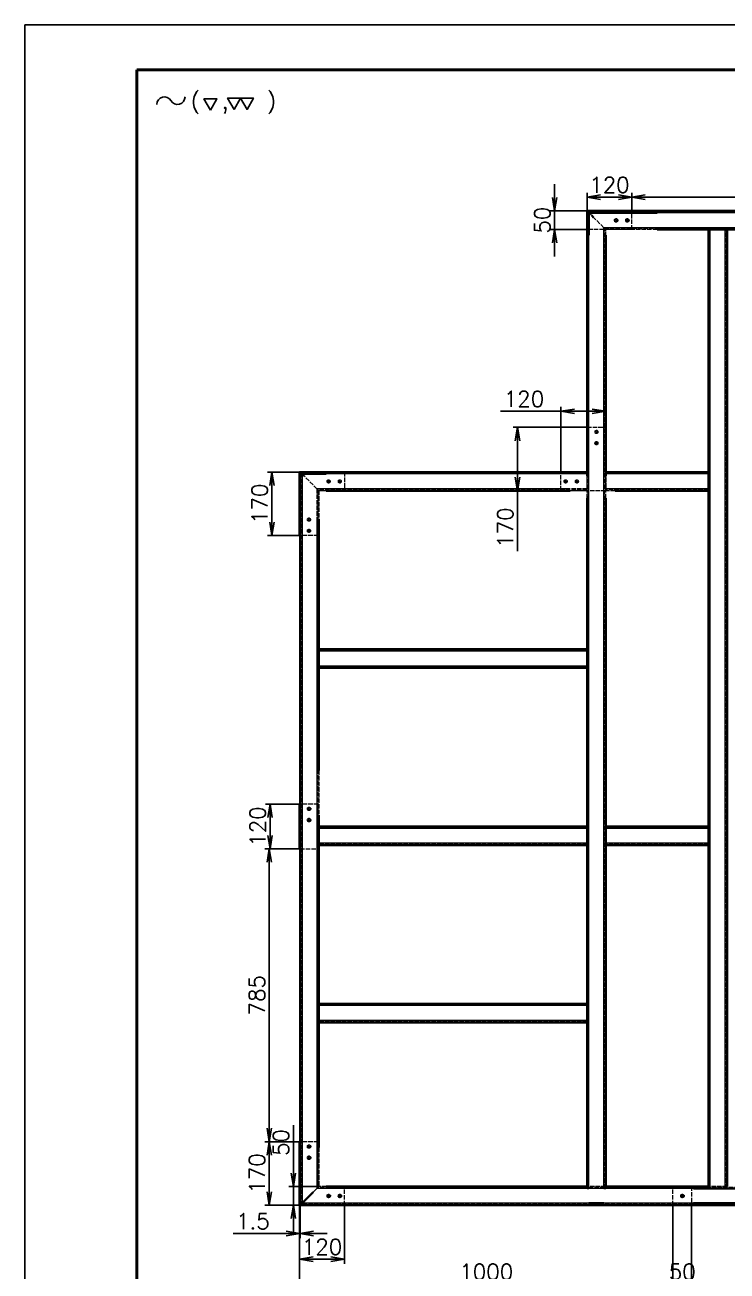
# Model space of a CAD drawing. Header units: millimetres. Extents: x -73083 to 81340, y -6859 to 6812.
# Drawn here: x -31801 to -29920, y -5150 to -1810 of the extents above; entities that cross this region are included whole.
import ezdxf

# ---------------------------------------------------------------- set-up
doc = ezdxf.new("R2010")
doc.units = ezdxf.units.MM
for name, pattern in [('AM_ISO02W050', [7.5, 6, -1.5]), ('AM_ISO08W050', [18, 12, -1.5, 3, -1.5]), ('DASHDOT', [18.5, 12, -3, 0.5, -3]), ('DASHED', [15, 12, -3]), ('DASHSPACE', [30, 12, -18])]:
    doc.linetypes.add(name, pattern=pattern)
doc.layers.add('A3', color=7, linetype='Continuous', plot=False)
for name, color, linetype, lineweight in [('AM_7', 2, 'AM_ISO08W050', 25), ('AM_HID', 1, 'AM_ISO02W050', 25), ('AM_VIS', 7, 'Continuous', 50)]:
    doc.layers.add(name, color=color, linetype=linetype, lineweight=lineweight)
doc.layers.add('title_frame', color=7, linetype='Continuous')
doc.layers.add('word_dim', color=253, linetype='Continuous')
doc.styles.get("Standard").update_dxf_attribs({"font": 'romans.shx', "bigfont": 'bigfont.shx'})
doc.dimstyles.new('STANDARD1-12', dxfattribs={"dimscale": 12, "dimtxt": 3.5, "dimasz": 3, "dimexe": 1, "dimexo": 0, "dimgap": 1, "dimtad": 3, "dimdec": 1, "dimdsep": 46, "dimtxsty": 'Standard', "dimblk1": 'OPEN', "dimblk2": 'OPEN', "dimsah": 1, "dimcen": 0, "dimclrd": 256, "dimclre": 256, "dimclrt": 3, "dimadec": 0, "dimazin": 0, "dimtfac": 1, "dimtdec": 1, "dimtmove": 0, "dimatfit": 3, "dimldrblk": 'OPEN', "dimfxl": 0, "dimtolj": 1, "dimtzin": 0, "dimarcsym": 0})

# ---------------------------------------------------------------- blocks, each defined once
blk = doc.blocks.new('shiage0')
at = {"layer": 'word_dim', "color": 3, "linetype": 'Continuous'}
for centre, start, end in [((1.69, 0), 30, 180), ((4.61, 1.69), 210, 0)]:
    blk.add_arc(centre, 1.69, start, end, dxfattribs=at)
blk = doc.blocks.new('11')
at = {"layer": 'title_frame', "color": 3, "linetype": 'Continuous'}
for points in [[(15.1, 3.38), (13.66, 5.88), (16.55, 5.88)], [(20.38, 3.57), (18.93, 6.07), (24.71, 6.07), (23.27, 3.57), (21.82, 6.07)]]:
    blk.add_lwpolyline(points, close=True, dxfattribs=at)
blk.add_blockref('shiage0', (3.13, 4.67), dxfattribs=at)
blk.add_text('(  ,   )', height=3.5, dxfattribs=at).set_placement((10.71, 3.7))
blk = doc.blocks.new('_Open')
at = {"color": 0, "lineweight": -2}
for p, q in [((-1, 0.167), (0, 0)), ((-1, -0.167), (0, 0)), ((0, 0), (-1, 0))]:
    blk.add_line(p, q, dxfattribs=at)
blk = doc.blocks.new('*D944')
at = {"layer": 'DEFPOINTS', "color": 0, "ltscale": 2}
for p in [(-31065.4, -4973.7), (-30945.4, -4973.7), (-30945.4, -5118.6)]:
    blk.add_point(p, dxfattribs=at)
at = {"layer": 'word_dim', "lineweight": -2, "ltscale": 2}
for p, q in [((-31065.4, -4973.7), (-31065.4, -5130.6)), ((-30945.4, -4973.7), (-30945.4, -5130.6)), ((-31029.4, -5118.6), (-30981.4, -5118.6))]:
    blk.add_line(p, q, dxfattribs=at)
at = {"layer": 'word_dim', "lineweight": -2, "ltscale": 2, "xscale": 36, "yscale": 36, "zscale": 36, "rotation": 180}
blk.add_blockref('_Open', (-31065.4, -5118.6), dxfattribs=at)
at = {"layer": 'word_dim', "lineweight": -2, "ltscale": 2, "xscale": 36, "yscale": 36, "zscale": 36}
blk.add_blockref('_Open', (-30945.4, -5118.6), dxfattribs=at)
at = {"layer": 'word_dim', "color": 3, "ltscale": 2, "insert": (-31005.4, -5085.6), "char_height": 42, "attachment_point": 5}
blk.add_mtext('\\A1;120', dxfattribs=at)
blk = doc.blocks.new('*D945')
at = {"layer": 'DEFPOINTS', "color": 0, "ltscale": 2}
for p in [(-31065.4, -4973.7), (-30065.3, -4973.8), (-30065.3, -5185.4)]:
    blk.add_point(p, dxfattribs=at)
at = {"layer": 'word_dim', "lineweight": -2, "ltscale": 2}
for p, q in [((-31065.4, -4973.7), (-31065.4, -5197.4)), ((-30065.3, -4973.8), (-30065.3, -5197.4)), ((-31029.4, -5185.4), (-30101.3, -5185.4))]:
    blk.add_line(p, q, dxfattribs=at)
at = {"layer": 'word_dim', "lineweight": -2, "ltscale": 2, "xscale": 36, "yscale": 36, "zscale": 36, "rotation": 180}
blk.add_blockref('_Open', (-31065.4, -5185.4), dxfattribs=at)
at = {"layer": 'word_dim', "lineweight": -2, "ltscale": 2, "xscale": 36, "yscale": 36, "zscale": 36}
blk.add_blockref('_Open', (-30065.3, -5185.4), dxfattribs=at)
at = {"layer": 'word_dim', "color": 3, "ltscale": 2, "insert": (-30565.4, -5152.4), "char_height": 42, "attachment_point": 5}
blk.add_mtext('\\A1;1000', dxfattribs=at)
blk = doc.blocks.new('*D946')
at = {"layer": 'DEFPOINTS', "color": 0, "ltscale": 2}
for p in [(-30065.3, -4973.7), (-30015.3, -4973.7), (-30015.3, -5185.4)]:
    blk.add_point(p, dxfattribs=at)
at = {"layer": 'word_dim', "lineweight": -2, "ltscale": 2}
for p, q in [((-30065.3, -4973.7), (-30065.3, -5197.4)), ((-30015.3, -4973.7), (-30015.3, -5197.4)), ((-30101.3, -5185.4), (-30137.3, -5185.4)), ((-30065.3, -5185.4), (-30015.3, -5185.4)), ((-29979.3, -5185.4), (-29943.3, -5185.4))]:
    blk.add_line(p, q, dxfattribs=at)
at = {"layer": 'word_dim', "lineweight": -2, "ltscale": 2, "xscale": 36, "yscale": 36, "zscale": 36}
blk.add_blockref('_Open', (-30065.3, -5185.4), dxfattribs=at)
at = {"layer": 'word_dim', "lineweight": -2, "ltscale": 2, "xscale": 36, "yscale": 36, "zscale": 36, "rotation": 180}
blk.add_blockref('_Open', (-30015.3, -5185.4), dxfattribs=at)
at = {"layer": 'word_dim', "color": 3, "ltscale": 2, "insert": (-30040.3, -5152.4), "char_height": 42, "attachment_point": 5}
blk.add_mtext('\\A1;50', dxfattribs=at)
blk = doc.blocks.new('*D947')
at = {"layer": 'DEFPOINTS', "color": 0, "ltscale": 2}
for p in [(-30015.3, -4973.7), (-28115.4, -4973.7), (-28115.4, -5185.4)]:
    blk.add_point(p, dxfattribs=at)
at = {"layer": 'word_dim', "lineweight": -2, "ltscale": 2}
for p, q in [((-30015.3, -4973.7), (-30015.3, -5197.4)), ((-28115.4, -4973.7), (-28115.4, -5197.4)), ((-29979.3, -5185.4), (-28151.4, -5185.4))]:
    blk.add_line(p, q, dxfattribs=at)
at = {"layer": 'word_dim', "lineweight": -2, "ltscale": 2, "xscale": 36, "yscale": 36, "zscale": 36, "rotation": 180}
blk.add_blockref('_Open', (-30015.3, -5185.4), dxfattribs=at)
at = {"layer": 'word_dim', "lineweight": -2, "ltscale": 2, "xscale": 36, "yscale": 36, "zscale": 36}
blk.add_blockref('_Open', (-28115.4, -5185.4), dxfattribs=at)
at = {"layer": 'word_dim', "color": 3, "ltscale": 2, "insert": (-29065.3, -5152.4), "char_height": 42, "attachment_point": 5}
blk.add_mtext('\\A1;1900', dxfattribs=at)
blk = doc.blocks.new('*D952')
at = {"layer": 'DEFPOINTS', "color": 0, "ltscale": 2}
for p in [(-31146.5, -4018.7), (-31065.4, -4018.7), (-31065.4, -4803.7)]:
    blk.add_point(p, dxfattribs=at)
at = {"layer": 'word_dim', "lineweight": -2, "ltscale": 2}
for p, q in [((-31065.4, -4018.7), (-31158.5, -4018.7)), ((-31146.5, -4767.7), (-31146.5, -4054.7)), ((-31065.4, -4803.7), (-31158.5, -4803.7))]:
    blk.add_line(p, q, dxfattribs=at)
at = {"layer": 'word_dim', "lineweight": -2, "ltscale": 2, "xscale": 36, "yscale": 36, "zscale": 36}
for p, rotation in [((-31146.5, -4018.7), 90), ((-31146.5, -4803.7), 270)]:
    blk.add_blockref('_Open', p, dxfattribs=dict(at, rotation=rotation))
at = {"layer": 'word_dim', "color": 3, "ltscale": 2, "insert": (-31179.5, -4411.2), "char_height": 42, "attachment_point": 5, "rotation": 90}
blk.add_mtext('\\A1;785', dxfattribs=at)
blk = doc.blocks.new('*D953')
at = {"layer": 'DEFPOINTS', "color": 0, "ltscale": 2}
for p in [(-31144.5, -3898.7), (-31065.4, -3898.7), (-31065.4, -4018.7)]:
    blk.add_point(p, dxfattribs=at)
at = {"layer": 'word_dim', "lineweight": -2, "ltscale": 2}
for p, q in [((-31065.4, -3898.7), (-31156.5, -3898.7)), ((-31144.5, -3982.7), (-31144.5, -3934.7)), ((-31065.4, -4018.7), (-31156.5, -4018.7))]:
    blk.add_line(p, q, dxfattribs=at)
at = {"layer": 'word_dim', "lineweight": -2, "ltscale": 2, "xscale": 36, "yscale": 36, "zscale": 36}
for p, rotation in [((-31144.5, -3898.7), 90), ((-31144.5, -4018.7), 270)]:
    blk.add_blockref('_Open', p, dxfattribs=dict(at, rotation=rotation))
at = {"layer": 'word_dim', "color": 3, "ltscale": 2, "insert": (-31177.5, -3958.7), "char_height": 42, "attachment_point": 5, "rotation": 90}
blk.add_mtext('\\A1;120', dxfattribs=at)
blk = doc.blocks.new('*D954')
at = {"layer": 'DEFPOINTS', "color": 0, "ltscale": 2}
for p in [(-30245.4, -2845.9), (-30245.4, -2888.7), (-30365.4, -3008.7)]:
    blk.add_point(p, dxfattribs=at)
at = {"layer": 'word_dim', "lineweight": -2, "ltscale": 2}
for p, q in [((-30365.4, -3008.7), (-30365.4, -2833.9)), ((-30245.4, -2888.7), (-30245.4, -2833.9)), ((-30365.4, -2845.9), (-30527.4, -2845.9)), ((-30281.4, -2845.9), (-30329.4, -2845.9))]:
    blk.add_line(p, q, dxfattribs=at)
at = {"layer": 'word_dim', "lineweight": -2, "ltscale": 2, "xscale": 36, "yscale": 36, "zscale": 36, "rotation": 180}
blk.add_blockref('_Open', (-30365.4, -2845.9), dxfattribs=at)
at = {"layer": 'word_dim', "lineweight": -2, "ltscale": 2, "xscale": 36, "yscale": 36, "zscale": 36}
blk.add_blockref('_Open', (-30245.4, -2845.9), dxfattribs=at)
at = {"layer": 'word_dim', "color": 3, "ltscale": 2, "insert": (-30464.4, -2812.9), "char_height": 42, "attachment_point": 5}
blk.add_mtext('\\A1;120', dxfattribs=at)
blk = doc.blocks.new('*D955')
at = {"layer": 'DEFPOINTS', "color": 0, "ltscale": 2}
for p in [(-30295.4, -2888.7), (-30481.6, -3058.7), (-30365.4, -3058.7)]:
    blk.add_point(p, dxfattribs=at)
at = {"layer": 'word_dim', "lineweight": -2, "ltscale": 2}
for p, q in [((-30295.4, -2888.7), (-30493.6, -2888.7)), ((-30481.6, -2924.7), (-30481.6, -3022.7)), ((-30365.4, -3058.7), (-30493.6, -3058.7)), ((-30481.6, -3058.7), (-30481.6, -3220.7))]:
    blk.add_line(p, q, dxfattribs=at)
at = {"layer": 'word_dim', "lineweight": -2, "ltscale": 2, "xscale": 36, "yscale": 36, "zscale": 36}
for p, rotation in [((-30481.6, -2888.7), 90), ((-30481.6, -3058.7), 270)]:
    blk.add_blockref('_Open', p, dxfattribs=dict(at, rotation=rotation))
at = {"layer": 'word_dim', "color": 3, "ltscale": 2, "insert": (-30514.6, -3157.7), "char_height": 42, "attachment_point": 5, "rotation": 90}
blk.add_mtext('\\A1;170', dxfattribs=at)
blk = doc.blocks.new('*D956')
at = {"layer": 'DEFPOINTS', "color": 0, "ltscale": 2}
for p in [(-30175.4, -2272), (-30295.4, -2308.7), (-30175.4, -2308.7)]:
    blk.add_point(p, dxfattribs=at)
at = {"layer": 'word_dim', "lineweight": -2, "ltscale": 2}
for p, q in [((-30295.4, -2308.7), (-30295.4, -2260)), ((-30175.4, -2308.7), (-30175.4, -2260)), ((-30259.4, -2272), (-30211.4, -2272))]:
    blk.add_line(p, q, dxfattribs=at)
at = {"layer": 'word_dim', "lineweight": -2, "ltscale": 2, "xscale": 36, "yscale": 36, "zscale": 36, "rotation": 180}
blk.add_blockref('_Open', (-30295.4, -2272), dxfattribs=at)
at = {"layer": 'word_dim', "lineweight": -2, "ltscale": 2, "xscale": 36, "yscale": 36, "zscale": 36}
blk.add_blockref('_Open', (-30175.4, -2272), dxfattribs=at)
at = {"layer": 'word_dim', "color": 3, "ltscale": 2, "insert": (-30235.4, -2239), "char_height": 42, "attachment_point": 5}
blk.add_mtext('\\A1;120', dxfattribs=at)
blk = doc.blocks.new('*D957')
at = {"layer": 'DEFPOINTS', "color": 0, "ltscale": 2}
for p in [(-30295.4, -2308.7), (-30382.2, -2358.7), (-30295.4, -2358.7)]:
    blk.add_point(p, dxfattribs=at)
at = {"layer": 'word_dim', "lineweight": -2, "ltscale": 2}
for p, q in [((-30382.2, -2272.7), (-30382.2, -2236.7)), ((-30295.4, -2308.7), (-30394.2, -2308.7)), ((-30382.2, -2308.7), (-30382.2, -2358.7)), ((-30295.4, -2358.7), (-30394.2, -2358.7)), ((-30382.2, -2394.7), (-30382.2, -2430.7))]:
    blk.add_line(p, q, dxfattribs=at)
at = {"layer": 'word_dim', "lineweight": -2, "ltscale": 2, "xscale": 36, "yscale": 36, "zscale": 36}
for p, rotation in [((-30382.2, -2308.7), 270), ((-30382.2, -2358.7), 90)]:
    blk.add_blockref('_Open', p, dxfattribs=dict(at, rotation=rotation))
at = {"layer": 'word_dim', "color": 3, "ltscale": 2, "insert": (-30415.2, -2333.7), "char_height": 42, "attachment_point": 5, "rotation": 90}
blk.add_mtext('\\A1;50', dxfattribs=at)
blk = doc.blocks.new('*D958')
at = {"layer": 'DEFPOINTS', "color": 0, "ltscale": 2}
for p in [(-29510.4, -2272), (-30175.4, -2308.7), (-29510.4, -2308.7)]:
    blk.add_point(p, dxfattribs=at)
at = {"layer": 'word_dim', "lineweight": -2, "ltscale": 2}
for p, q in [((-30175.4, -2308.7), (-30175.4, -2260)), ((-29510.4, -2308.7), (-29510.4, -2260)), ((-30139.4, -2272), (-29546.4, -2272))]:
    blk.add_line(p, q, dxfattribs=at)
at = {"layer": 'word_dim', "lineweight": -2, "ltscale": 2, "xscale": 36, "yscale": 36, "zscale": 36, "rotation": 180}
blk.add_blockref('_Open', (-30175.4, -2272), dxfattribs=at)
at = {"layer": 'word_dim', "lineweight": -2, "ltscale": 2, "xscale": 36, "yscale": 36, "zscale": 36}
blk.add_blockref('_Open', (-29510.4, -2272), dxfattribs=at)
at = {"layer": 'word_dim', "color": 3, "ltscale": 2, "insert": (-29842.9, -2239), "char_height": 42, "attachment_point": 5}
blk.add_mtext('\\A1;665', dxfattribs=at)
blk = doc.blocks.new('*D965')
at = {"layer": 'DEFPOINTS', "color": 0, "linetype": 'Continuous', "ltscale": 2}
for p in [(-31146.5, -4803.7), (-31065.4, -4803.7), (-31065.4, -4973.7)]:
    blk.add_point(p, dxfattribs=at)
at = {"layer": 'word_dim', "linetype": 'Continuous', "lineweight": -2, "ltscale": 2}
for p, q in [((-31065.4, -4803.7), (-31158.5, -4803.7)), ((-31146.5, -4937.7), (-31146.5, -4839.7)), ((-31065.4, -4973.7), (-31158.5, -4973.7))]:
    blk.add_line(p, q, dxfattribs=at)
at = {"layer": 'word_dim', "linetype": 'Continuous', "lineweight": -2, "ltscale": 2, "xscale": 36, "yscale": 36, "zscale": 36}
for p, rotation in [((-31146.5, -4803.7), 90), ((-31146.5, -4973.7), 270)]:
    blk.add_blockref('_Open', p, dxfattribs=dict(at, rotation=rotation))
at = {"layer": 'word_dim', "color": 3, "linetype": 'Continuous', "ltscale": 2, "insert": (-31179.5, -4888.7), "char_height": 42, "attachment_point": 5, "rotation": 90}
blk.add_mtext('\\A1;170', dxfattribs=at)
blk = doc.blocks.new('*D966')
at = {"layer": 'DEFPOINTS', "color": 0, "linetype": 'Continuous', "ltscale": 2}
for p in [(-31065.4, -3008.7), (-31139.5, -3178.7), (-31065.4, -3178.7)]:
    blk.add_point(p, dxfattribs=at)
at = {"layer": 'word_dim', "linetype": 'Continuous', "lineweight": -2, "ltscale": 2}
for p, q in [((-31065.4, -3008.7), (-31151.5, -3008.7)), ((-31139.5, -3044.7), (-31139.5, -3142.7)), ((-31065.4, -3178.7), (-31151.5, -3178.7))]:
    blk.add_line(p, q, dxfattribs=at)
at = {"layer": 'word_dim', "linetype": 'Continuous', "lineweight": -2, "ltscale": 2, "xscale": 36, "yscale": 36, "zscale": 36}
for p, rotation in [((-31139.5, -3008.7), 90), ((-31139.5, -3178.7), 270)]:
    blk.add_blockref('_Open', p, dxfattribs=dict(at, rotation=rotation))
at = {"layer": 'word_dim', "color": 3, "linetype": 'Continuous', "ltscale": 2, "insert": (-31172.5, -3093.7), "char_height": 42, "attachment_point": 5, "rotation": 90}
blk.add_mtext('\\A1;170', dxfattribs=at)
blk = doc.blocks.new('*D968')
at = {"layer": 'DEFPOINTS', "color": 0, "linetype": 'Continuous', "ltscale": 2}
for p in [(-31065.4, -4973.7), (-31063.9, -4973.7), (-31063.9, -5049.8)]:
    blk.add_point(p, dxfattribs=at)
at = {"layer": 'word_dim', "linetype": 'Continuous', "lineweight": -2, "ltscale": 2}
for p, q in [((-31065.4, -4973.7), (-31065.4, -5061.8)), ((-31063.9, -4973.7), (-31063.9, -5061.8)), ((-31101.4, -5049.8), (-31243.4, -5049.8)), ((-31063.9, -5049.8), (-31065.4, -5049.8)), ((-31027.9, -5049.8), (-30991.9, -5049.8))]:
    blk.add_line(p, q, dxfattribs=at)
at = {"layer": 'word_dim', "linetype": 'Continuous', "lineweight": -2, "ltscale": 2, "xscale": 36, "yscale": 36, "zscale": 36}
blk.add_blockref('_Open', (-31065.4, -5049.8), dxfattribs=at)
at = {"layer": 'word_dim', "linetype": 'Continuous', "lineweight": -2, "ltscale": 2, "xscale": 36, "yscale": 36, "zscale": 36, "rotation": 180}
blk.add_blockref('_Open', (-31063.9, -5049.8), dxfattribs=at)
at = {"layer": 'word_dim', "color": 3, "linetype": 'Continuous', "ltscale": 2, "insert": (-31190.4, -5016.8), "char_height": 42, "attachment_point": 5}
blk.add_mtext('\\A1;1.5', dxfattribs=at)
blk = doc.blocks.new('*D969')
at = {"layer": 'DEFPOINTS', "color": 0, "linetype": 'Continuous', "ltscale": 2}
for p in [(-31082, -4923.7), (-31015.4, -4923.7), (-31063.8, -4973.7)]:
    blk.add_point(p, dxfattribs=at)
at = {"layer": 'word_dim', "linetype": 'Continuous', "lineweight": -2, "ltscale": 2}
for p, q in [((-31082, -4887.7), (-31082, -4759.7)), ((-31015.4, -4923.7), (-31094, -4923.7)), ((-31082, -4973.7), (-31082, -4923.7)), ((-31063.8, -4973.7), (-31094, -4973.7)), ((-31082, -5009.7), (-31082, -5045.7))]:
    blk.add_line(p, q, dxfattribs=at)
at = {"layer": 'word_dim', "linetype": 'Continuous', "lineweight": -2, "ltscale": 2, "xscale": 36, "yscale": 36, "zscale": 36}
for p, rotation in [((-31082, -4923.7), 270), ((-31082, -4973.7), 90)]:
    blk.add_blockref('_Open', p, dxfattribs=dict(at, rotation=rotation))
at = {"layer": 'word_dim', "color": 3, "linetype": 'Continuous', "ltscale": 2, "insert": (-31115, -4805.7), "char_height": 42, "attachment_point": 5, "rotation": 90}
blk.add_mtext('\\A1;50', dxfattribs=at)

msp = doc.modelspace()

# ---------------------------------------------------------------- linework, layer by layer
at = {"layer": 'A3', "linetype": 'Continuous'}
msp.add_lwpolyline([(-31801.16402, -1810.23226), (-24673.16402, -1810.23226), (-24673.16402, -6850.23226), (-31801.16402, -6850.23226)], close=True, dxfattribs=at)
at = {"layer": 'AM_7', "linetype": 'DASHDOT', "lineweight": 13, "ltscale": 0.27222}
for p, q in [((-30212.40993, -2333.74012), (-30223.29872, -2333.74012)), ((-30217.85439, -2328.29566), (-30217.85439, -2339.18445)), ((-30182.40993, -2333.74), (-30193.29872, -2333.74)), ((-30187.85439, -2328.29554), (-30187.85439, -2339.18433)), ((-30264.94228, -2901.23121), (-30275.83107, -2901.23121)), ((-30264.94228, -2931.23121), (-30275.83107, -2931.23121)), ((-30347.44228, -3033.73121), (-30358.33107, -3033.73121)), ((-30317.44228, -3033.73121), (-30328.33107, -3033.73121)), ((-31040.39186, -3130.79163), (-31040.39186, -3141.68043)), ((-31040.39162, -3160.79163), (-31040.39162, -3171.68043)), ((-31040.39259, -3905.79188), (-31040.39259, -3916.68067)), ((-31040.39235, -3935.79188), (-31040.39235, -3946.68067)), ((-30034.8904, -4948.74268), (-30045.77919, -4948.74268))]:
    msp.add_line(p, q, dxfattribs=at)
at = {"layer": 'AM_7', "linetype": 'DASHDOT', "lineweight": 13, "ltscale": 0.272223}
for p, q in [((-30270.38661, -2895.78675), (-30270.38661, -2906.67566)), ((-30270.38661, -2925.78675), (-30270.38661, -2936.67566)), ((-30982.44826, -3033.7356), (-30993.33717, -3033.7356)), ((-30952.44826, -3033.73536), (-30963.33717, -3033.73536)), ((-31034.94753, -3136.23603), (-31045.83644, -3136.23603)), ((-31034.94728, -3166.23603), (-31045.8362, -3166.23603)), ((-31034.94777, -3941.23621), (-31045.83669, -3941.23621)), ((-31034.94753, -4816.23682), (-31045.83644, -4816.23682)), ((-30987.89113, -4943.292), (-30987.89113, -4954.18091)), ((-30957.89113, -4943.29175), (-30957.89113, -4954.18067)), ((-30040.33473, -4943.2981), (-30040.33473, -4954.18702))]:
    msp.add_line(p, q, dxfattribs=at)
at = {"layer": 'AM_7', "linetype": 'DASHDOT', "lineweight": 13, "ltscale": 0.272221}
for p, q in [((-30987.89284, -3028.29114), (-30987.89284, -3039.18)), ((-30957.89284, -3028.2909), (-30957.89284, -3039.17975)), ((-30322.88661, -3028.28675), (-30322.88661, -3039.1756))]:
    msp.add_line(p, q, dxfattribs=at)
at = {"layer": 'AM_7', "linetype": 'DASHDOT', "lineweight": 13, "ltscale": 0.272218}
msp.add_line((-30352.88661, -3028.28687), (-30352.88661, -3039.1756), dxfattribs=at)
at = {"layer": 'AM_7', "linetype": 'DASHDOT', "lineweight": 13, "ltscale": 0.272217}
for p, q in [((-31034.94826, -3911.23621), (-31045.83693, -3911.23621)), ((-31040.39211, -4810.79249), (-31040.39211, -4821.68116)), ((-31040.39186, -4840.79249), (-31040.39186, -4851.68116)), ((-31034.94753, -4846.23682), (-31045.8362, -4846.23682)), ((-30982.44679, -4948.73633), (-30993.33547, -4948.73633)), ((-30952.44679, -4948.73633), (-30963.33547, -4948.73633))]:
    msp.add_line(p, q, dxfattribs=at)
at = {"layer": 'AM_7', "linetype": 'DASHDOT', "lineweight": 13, "ltscale": 0.216028}
msp.add_line((-30999.53102, -4928.76075), (-31008.17214, -4928.76075), dxfattribs=at)
at = {"layer": 'AM_HID', "linetype": 'DASHED', "lineweight": 13}
for p, q in [((-30295.35451, -2308.75599), (-30295.35426, -2358.74036)), ((-27838.36769, -2311.74903), (-30292.36794, -2311.75599)), ((-30292.36049, -4928.75586), (-30292.36794, -2311.75599)), ((-27840.36794, -2313.74903), (-30290.36818, -2313.75599)), ((-30290.36073, -4928.75586), (-30290.36818, -2313.75599)), ((-30250.36769, -2353.75574), (-30278.00758, -2326.11609)), ((-30250.36769, -2353.75574), (-30278.00758, -2326.11609)), ((-30175.35426, -2358.73987), (-30175.35451, -2308.75562)), ((-30175.35426, -2358.73987), (-30295.35426, -2358.74036)), ((-27880.36781, -2353.74915), (-30250.36806, -2353.75574)), ((-30250.36073, -4928.75586), (-30250.36806, -2353.75574)), ((-30107.34743, -2353.75538), (-30250.36769, -2353.75574)), ((-30250.36769, -2373.75586), (-30250.36769, -2353.75574)), ((-27882.36757, -2355.74915), (-30248.36769, -2355.75574)), ((-30248.36049, -4928.75586), (-30248.36769, -2355.75574)), ((-30107.34743, -2358.75538), (-30245.36781, -2358.75574)), ((-29967.36049, -4928.75489), (-29967.36769, -2358.75501)), ((-29965.36073, -4928.75489), (-29965.36806, -2358.75501)), ((-29925.36073, -4928.75489), (-29925.36806, -2358.75489)), ((-29923.36049, -4928.75489), (-29923.36769, -2358.75489)), ((-30295.36342, -2888.73121), (-30245.38673, -2888.73121)), ((-30245.38673, -2888.73121), (-30245.38661, -3058.73121)), ((-31060.86501, -3011.75721), (-31060.85158, -4970.76172)), ((-30295.36244, -3011.75184), (-31060.86257, -3011.75709)), ((-31058.86525, -3013.75721), (-31058.85182, -4968.76172)), ((-30295.36281, -3013.75184), (-31058.86281, -3013.75709)), ((-30993.86476, -3013.7566), (-31053.86476, -3013.75709)), ((-31018.86208, -3053.75678), (-31053.86476, -3018.75477)), ((-31018.86452, -3053.7569), (-31053.86476, -3018.75721)), ((-30945.39308, -3008.75635), (-30945.39259, -3058.73523)), ((-30365.38661, -3058.73121), (-30365.38661, -3008.75232)), ((-30295.36574, -3078.75178), (-30295.36598, -3008.75184)), ((-30295.3622, -3053.75178), (-30295.36244, -3018.75184)), ((-30290.36574, -3078.75171), (-30290.36586, -3018.75171)), ((-30250.36574, -3078.75147), (-30250.36586, -3018.75147)), ((-30245.36574, -3078.75141), (-30245.36586, -3018.75147)), ((-29970.36415, -3013.74915), (-30245.36415, -3013.7511)), ((-29970.36379, -3011.74915), (-30245.36379, -3011.7511)), ((-30245.36354, -3053.75104), (-30245.36379, -3018.75147)), ((-29970.36574, -3058.74921), (-29970.36598, -3008.74915)), ((-31018.86476, -3053.7569), (-31018.85231, -4928.76148)), ((-31018.86452, -3053.7569), (-31018.86403, -3133.75629)), ((-30295.36257, -3053.75178), (-31018.86257, -3053.75678)), ((-30993.86452, -3053.75666), (-31018.86208, -3053.75678)), ((-31016.86452, -3055.7569), (-31016.85207, -4926.76148)), ((-30295.3622, -3055.75178), (-31016.86208, -3055.75678)), ((-30945.39259, -3058.73523), (-31015.39259, -3058.73585)), ((-31015.39259, -3058.73585), (-31015.39162, -3178.73585)), ((-31013.86452, -3058.7569), (-31013.86403, -3133.75629)), ((-30245.38661, -3058.73121), (-30365.38661, -3058.73121)), ((-30295.3622, -3053.75178), (-30340.36549, -3053.75208)), ((-30295.3622, -3058.75178), (-30340.36549, -3058.75208)), ((-29970.36379, -3053.74921), (-30245.36379, -3053.75104)), ((-30220.36549, -3053.75086), (-30245.36354, -3053.75104)), ((-29970.36354, -3055.74921), (-30245.36354, -3055.75104)), ((-30220.36549, -3058.75086), (-30245.36354, -3058.75104)), ((-30290.36549, -3138.75171), (-30290.36562, -3098.75171)), ((-31015.39162, -3178.73585), (-31063.86379, -3178.73621)), ((-30295.36, -3488.75178), (-31013.86012, -3488.75678)), ((-30295.35964, -3486.75178), (-31013.85964, -3486.75678)), ((-30295.3644, -3533.75178), (-30295.36464, -3483.75178)), ((-30295.35976, -3528.75178), (-31013.85964, -3528.75678)), ((-30295.35939, -3530.75178), (-31013.85939, -3530.75678)), ((-31018.85939, -3808.75635), (-31018.85866, -3928.75635)), ((-31013.85964, -3808.75635), (-31013.85866, -3928.75635)), ((-31015.39259, -3898.73609), (-31063.8589, -3898.73646)), ((-31015.39259, -3898.73609), (-31015.39162, -4018.73609)), ((-30295.35671, -3963.75049), (-31013.85671, -3963.7555)), ((-30295.35622, -3961.75049), (-31013.85622, -3961.7555)), ((-30295.36305, -4008.75049), (-30295.3633, -3958.75049)), ((-29970.35695, -3963.74842), (-30245.35695, -3963.75025)), ((-29970.35671, -3961.74842), (-30245.35671, -3961.75025)), ((-29970.36305, -4008.74842), (-29970.3633, -3958.74842)), ((-30295.35634, -4003.75049), (-31013.85646, -4003.7555)), ((-30295.35597, -4005.75049), (-31013.85597, -4005.7555)), ((-29970.35671, -4003.74842), (-30245.35671, -4003.75025)), ((-29970.35634, -4005.74842), (-30245.35634, -4005.75025)), ((-31063.85817, -4018.73646), (-31015.39162, -4018.73609)), ((-30295.35475, -4438.75049), (-31013.85475, -4438.7555)), ((-30295.35439, -4436.75049), (-31013.85426, -4436.7555)), ((-30295.36183, -4483.75049), (-30295.36195, -4433.75049)), ((-30295.35439, -4478.75049), (-31013.85451, -4478.7555)), ((-30295.35402, -4480.75049), (-31013.85402, -4480.7555)), ((-31015.39211, -4803.73658), (-31063.8528, -4803.73707)), ((-31015.39137, -4923.73658), (-31015.39211, -4803.73658)), ((-31018.85256, -4818.76075), (-31018.85182, -4928.76148)), ((-31013.8528, -4818.76075), (-31013.85207, -4923.76148)), ((-27111.86086, -4928.7295), (-31018.85231, -4928.76148)), ((-27113.86037, -4926.7295), (-31016.85207, -4926.76148)), ((-30993.85158, -4923.73658), (-31015.39137, -4923.73658)), ((-30993.85182, -4923.76124), (-31013.85207, -4923.76148)), ((-30945.39089, -4973.73609), (-30945.39137, -4923.76075)), ((-30245.36049, -4923.75513), (-30295.36049, -4923.75562)), ((-30250.36049, -4928.75586), (-30290.36049, -4928.75586)), ((-30250.36037, -4928.75513), (-30290.36037, -4928.75538)), ((-30065.33461, -4973.74268), (-30065.33498, -4923.75367)), ((-30015.33498, -4923.75318), (-30015.33461, -4973.74244)), ((-29880.36012, -4928.7522), (-30010.36012, -4928.75318)), ((-29920.36061, -4923.75245), (-29970.36049, -4923.75294)), ((-29925.36049, -4928.75489), (-29965.36049, -4928.75489)), ((-31063.85158, -4973.73707), (-30945.39089, -4973.73609)), ((-27069.86012, -4970.72925), (-31060.85158, -4970.76172)), ((-27071.86037, -4968.72925), (-31058.85182, -4968.76172)), ((-30065.33461, -4973.74268), (-30015.33461, -4973.74244))]:
    msp.add_line(p, q, dxfattribs=at)
at = {"layer": 'AM_HID', "linetype": 'DASHED', "lineweight": 13, "ltscale": 0.270107}
msp.add_line((-30282.70778, -2321.41602), (-30290.34755, -2313.77625), dxfattribs=at)
msp.add_line((-30282.70778, -2321.41602), (-30290.34755, -2313.77625), dxfattribs=at)
at = {"layer": 'AM_HID', "linetype": 'DASHED', "lineweight": 13, "ltscale": 0.176775}
for p, q in [((-30245.36781, -2358.75574), (-30250.36769, -2353.75574)), ((-30250.36769, -2353.75574), (-30245.36781, -2358.75574))]:
    msp.add_line(p, q, dxfattribs=at)
at = {"layer": 'AM_HID', "linetype": 'DASHED', "lineweight": 13, "ltscale": 0.375}
msp.add_line((-30245.36769, -2373.75574), (-30245.36781, -2358.75574), dxfattribs=at)
at = {"layer": 'AM_HID', "linetype": 'DASHED', "lineweight": 13, "ltscale": 0.176777}
for p, q in [((-31018.86452, -3053.7569), (-31013.86452, -3058.7569)), ((-31013.86208, -3058.75678), (-31018.86208, -3053.75678)), ((-31018.85207, -4928.76148), (-31013.85207, -4923.76148))]:
    msp.add_line(p, q, dxfattribs=at)
at = {"layer": 'AM_HID', "linetype": 'DASHED', "lineweight": 13, "ltscale": 0.499939}
msp.add_line((-30993.86452, -3058.75666), (-31013.86208, -3058.75678), dxfattribs=at)
at = {"layer": 'AM_HID', "linetype": 'DASHED', "lineweight": 13, "ltscale": 0.125}
for p, q in [((-30295.3622, -3058.75178), (-30295.3622, -3053.75178)), ((-30245.36354, -3058.75104), (-30245.36354, -3053.75104)), ((-30295.36049, -4928.75586), (-30290.36049, -4928.75586)), ((-30250.36049, -4928.75586), (-30245.36049, -4928.75586)), ((-29970.36049, -4928.75513), (-29965.36049, -4928.75489)), ((-29925.36049, -4928.75489), (-29920.36049, -4928.75489))]:
    msp.add_line(p, q, dxfattribs=at)
at = {"layer": 'AM_HID', "linetype": 'DASHED', "lineweight": 13, "ltscale": 0.353536}
msp.add_line((-31018.85182, -4928.76148), (-31028.85133, -4938.76099), dxfattribs=at)
at = {"layer": 'AM_HID', "linetype": 'DASHED', "lineweight": 13, "ltscale": 0.353532}
msp.add_line((-31028.85133, -4938.76099), (-31018.85207, -4928.76148), dxfattribs=at)
at = {"layer": 'AM_HID', "linetype": 'DASHED', "lineweight": 13, "ltscale": 0.291925}
msp.add_line((-31007.17507, -4928.76124), (-31018.85207, -4928.76148), dxfattribs=at)
at = {"layer": 'AM_HID', "linetype": 'DASHED', "lineweight": 13, "ltscale": 0.176772}
msp.add_line((-31013.85207, -4923.76148), (-31018.85182, -4928.76148), dxfattribs=at)
at = {"layer": 'AM_HID', "linetype": 'DASHED', "lineweight": 13, "ltscale": 0.166913}
msp.add_line((-30993.85158, -4928.76124), (-31000.52809, -4928.76124), dxfattribs=at)
at = {"layer": 'AM_HID', "linetype": 'DASHED', "lineweight": 13, "ltscale": 0.125006}
msp.add_line((-30295.36049, -4928.75586), (-30295.36049, -4923.75562), dxfattribs=at)
at = {"layer": 'AM_HID', "linetype": 'DASHED', "lineweight": 13, "ltscale": 0.000335693}
msp.add_line((-30250.36049, -4928.75586), (-30250.36049, -4928.74244), dxfattribs=at)
at = {"layer": 'AM_HID', "linetype": 'DASHED', "lineweight": 13, "ltscale": 0.125018}
msp.add_line((-30245.36049, -4928.75586), (-30245.36049, -4923.75513), dxfattribs=at)
at = {"layer": 'AM_HID', "linetype": 'DASHED', "lineweight": 13, "ltscale": 0.125055}
msp.add_line((-29970.36049, -4928.75513), (-29970.36049, -4923.75294), dxfattribs=at)
at = {"layer": 'AM_HID', "linetype": 'DASHED', "lineweight": 13, "ltscale": 0.000408936}
for p, q in [((-29965.36049, -4928.75489), (-29965.36049, -4928.73853)), ((-29925.36049, -4928.75489), (-29925.36049, -4928.73853))]:
    msp.add_line(p, q, dxfattribs=at)
at = {"layer": 'AM_HID', "linetype": 'DASHED', "lineweight": 13}
for centre in [(-30217.85439, -2333.74012), (-30187.85439, -2333.74), (-30270.38661, -2901.23121), (-30270.38661, -2931.23121), (-30987.89284, -3033.7356), (-30957.89284, -3033.73536), (-30352.88661, -3033.73121), (-30322.88661, -3033.73121), (-31040.39186, -3136.23603), (-31040.39162, -3166.23603), (-31040.39259, -3911.23621), (-31040.39235, -3941.23621), (-31040.39211, -4816.23682), (-31040.39186, -4846.23682), (-30987.89113, -4948.73633), (-30957.89113, -4948.73633), (-30040.33473, -4948.74268)]:
    msp.add_circle(centre, 4.188, dxfattribs=at)
at = {"layer": 'AM_VIS', "linetype": 'Continuous'}
for q in [(-31501.16402, -6730.23226), (-24793.16402, -1930.23226)]:
    msp.add_line((-31501.16402, -1930.23226), q, dxfattribs=at)
at = {"layer": 'AM_VIS', "lineweight": 35}
for p, q in [((-27835.36769, -2308.74903), (-30295.36794, -2308.75599)), ((-30295.36598, -3008.75184), (-30295.36794, -2308.75599)), ((-30295.35451, -2308.74036), (-30175.35451, -2308.73987)), ((-30290.34755, -2313.75586), (-30107.34755, -2313.75538)), ((-30290.34743, -2373.75586), (-30290.34755, -2313.75586)), ((-29547.3484, -2358.75379), (-30107.34743, -2358.75538)), ((-29970.36598, -3008.74915), (-29970.36781, -2358.75501)), ((-29925.36769, -2358.75489), (-29965.36769, -2358.75501)), ((-29920.36049, -4923.75245), (-29920.36781, -2358.75489)), ((-30245.36586, -3018.75147), (-30245.36769, -2373.75574)), ((-30295.38661, -3008.73121), (-30295.38673, -2888.73121)), ((-31065.39308, -3008.73621), (-30945.39308, -3008.73523)), ((-31065.39162, -3178.73621), (-31065.39308, -3008.73621)), ((-31063.86501, -3008.75721), (-31063.85158, -4973.76172)), ((-30295.36257, -3008.75184), (-31063.86257, -3008.75709)), ((-30993.86476, -3013.75611), (-31053.86476, -3013.75648)), ((-30365.38661, -3008.73121), (-30295.38661, -3008.73121)), ((-29970.36391, -3008.74915), (-30245.36391, -3008.7511)), ((-29970.36354, -3053.74921), (-29970.36379, -3013.74915)), ((-30340.36549, -3058.75208), (-30993.86452, -3058.75666)), ((-29970.36354, -3058.74921), (-30220.36549, -3058.75086)), ((-29970.3633, -3958.74842), (-29970.36574, -3058.74921)), ((-30295.36464, -3483.75178), (-30295.36574, -3078.75178)), ((-30245.36049, -4923.75513), (-30245.36574, -3078.75141)), ((-31013.86403, -3133.75629), (-31013.85964, -3808.75635)), ((-30295.35964, -3483.75178), (-31013.85964, -3483.75678)), ((-31013.85939, -3528.75678), (-31013.85964, -3488.75678)), ((-30295.35939, -3528.75178), (-30295.35964, -3488.75178)), ((-30295.35939, -3533.75178), (-31013.85939, -3533.75678)), ((-30295.3633, -3958.75049), (-30295.3644, -3533.75178)), ((-31065.39162, -4018.73646), (-31065.39259, -3898.73646)), ((-31013.85866, -3928.75635), (-31013.8528, -4818.76075)), ((-30295.35634, -3958.75049), (-31013.85622, -3958.7555)), ((-31013.85597, -4003.7555), (-31013.85622, -3963.7555)), ((-30295.35597, -4003.75049), (-30295.35622, -3963.75049)), ((-29970.35671, -3958.74842), (-30245.35671, -3958.75025)), ((-30245.35634, -4003.75025), (-30245.35671, -3963.75025)), ((-29970.35634, -4003.74842), (-29970.35671, -3963.74842)), ((-30295.35597, -4008.75049), (-31013.85597, -4008.7555)), ((-30295.36195, -4433.75049), (-30295.36305, -4008.75049)), ((-29970.35634, -4008.74842), (-30245.35634, -4008.75025)), ((-29970.36049, -4923.75294), (-29970.36305, -4008.74842)), ((-30295.35439, -4433.75049), (-31013.85426, -4433.7555)), ((-31013.85402, -4478.7555), (-31013.85426, -4438.7555)), ((-30295.35402, -4478.75049), (-30295.35426, -4438.75049)), ((-30295.35402, -4483.75049), (-31013.85402, -4483.7555)), ((-30295.36049, -4923.75562), (-30295.36183, -4483.75049)), ((-31065.39211, -4803.73707), (-31065.39089, -4973.73707)), ((-31028.85133, -4938.76099), (-31058.85158, -4968.76172)), ((-31058.85158, -4968.76172), (-31028.85133, -4938.76099)), ((-30295.36049, -4923.75562), (-30993.85182, -4923.76124)), ((-30945.39137, -4923.73609), (-30993.85158, -4923.73658)), ((-29970.36049, -4923.75294), (-30245.36049, -4923.75513)), ((-30015.33498, -4923.74244), (-30065.33498, -4923.74268)), ((-30010.36012, -4928.73878), (-29880.36012, -4928.73829)), ((-27066.86012, -4973.72925), (-31063.85158, -4973.76172)), ((-30250.36025, -4968.74244), (-30290.36025, -4968.74268)), ((-29880.36, -4968.73829), (-30010.36, -4968.73878))]:
    msp.add_line(p, q, dxfattribs=at)
at = {"layer": 'AM_VIS', "lineweight": 35, "ltscale": 0.176779}
for p, q in [((-30290.36781, -2313.75599), (-30295.36794, -2308.75599)), ((-30295.36794, -2308.75599), (-30290.36781, -2313.75599))]:
    msp.add_line(p, q, dxfattribs=at)
at = {"layer": 'AM_VIS', "lineweight": 35, "ltscale": 0.000390625}
msp.add_line((-30295.35451, -2308.74036), (-30295.35451, -2308.75599), dxfattribs=at)
at = {"layer": 'AM_VIS', "lineweight": 13}
for p, q in [((-29547.34853, -2313.75379), (-30290.36781, -2313.75599)), ((-30290.36586, -3018.75171), (-30290.36781, -2313.75599)), ((-29547.3484, -2353.75379), (-30107.34743, -2353.75538)), ((-29965.36049, -4928.73853), (-29965.36769, -2358.75501)), ((-29925.36049, -4928.73853), (-29925.36769, -2358.75489)), ((-30250.36586, -3018.75147), (-30250.36769, -2373.75586)), ((-31058.86476, -3013.75721), (-31058.85158, -4968.76172)), ((-30295.36244, -3013.75184), (-30993.86476, -3013.7566)), ((-29970.36379, -3013.74915), (-30245.36379, -3013.7511)), ((-30340.36549, -3053.75208), (-30993.86452, -3053.75666)), ((-29970.36354, -3053.74921), (-30220.36549, -3053.75086)), ((-30290.36562, -3098.75171), (-30290.36574, -3078.75171)), ((-30250.36049, -4928.74244), (-30250.36574, -3078.75147)), ((-31018.86403, -3133.75629), (-31018.85939, -3808.75635)), ((-30290.36049, -4928.75586), (-30290.36549, -3138.75171)), ((-30295.35964, -3488.75178), (-31013.85964, -3488.75678)), ((-30295.35939, -3528.75178), (-31013.85939, -3528.75678)), ((-31018.85866, -3928.75635), (-31018.85256, -4818.76075)), ((-30295.35622, -3963.75049), (-31013.85622, -3963.7555)), ((-29970.35671, -3963.74842), (-30245.35671, -3963.75025)), ((-30295.35597, -4003.75049), (-31013.85597, -4003.7555)), ((-29970.35634, -4003.74842), (-30245.35634, -4003.75025)), ((-30295.35426, -4438.75049), (-31013.85426, -4438.7555)), ((-30295.35402, -4478.75049), (-31013.85402, -4478.7555)), ((-30290.36037, -4928.75538), (-30993.85158, -4928.76124)), ((-30010.36012, -4928.75318), (-30250.36037, -4928.75513)), ((-27880.35951, -4968.73585), (-31058.85158, -4968.76172))]:
    msp.add_line(p, q, dxfattribs=at)
at = {"layer": 'AM_VIS', "lineweight": 35, "ltscale": 0.000716429}
msp.add_line((-30290.34755, -2313.77625), (-30290.36781, -2313.75599), dxfattribs=at)
msp.add_line((-30290.34755, -2313.77625), (-30290.36781, -2313.75599), dxfattribs=at)
at = {"layer": 'AM_VIS', "lineweight": 35, "ltscale": 0.166175}
msp.add_line((-30278.00758, -2326.11609), (-30282.70778, -2321.41602), dxfattribs=at)
msp.add_line((-30278.00758, -2326.11609), (-30282.70778, -2321.41602), dxfattribs=at)
at = {"layer": 'AM_VIS', "lineweight": 35, "ltscale": 0.000393677}
msp.add_line((-30175.35451, -2308.75562), (-30175.35451, -2308.73987), dxfattribs=at)
at = {"layer": 'AM_VIS', "lineweight": 35, "ltscale": 0.125003}
msp.add_line((-29970.36781, -2358.75501), (-29965.36769, -2358.75501), dxfattribs=at)
at = {"layer": 'AM_VIS', "lineweight": 35, "ltscale": 0.124997}
msp.add_line((-29925.36769, -2358.75489), (-29920.36781, -2358.75489), dxfattribs=at)
at = {"layer": 'AM_VIS', "lineweight": 35, "ltscale": 0.000582886}
msp.add_line((-30295.38673, -2888.73121), (-30295.36342, -2888.73121), dxfattribs=at)
at = {"layer": 'AM_VIS', "lineweight": 35, "ltscale": 0.176781}
for p, q in [((-31063.86501, -3008.75721), (-31058.86476, -3013.75721)), ((-31058.86232, -3013.75709), (-31063.86257, -3008.75709))]:
    msp.add_line(p, q, dxfattribs=at)
at = {"layer": 'AM_VIS', "lineweight": 35, "ltscale": 0.176777}
for p, q in [((-31053.86476, -3018.75721), (-31058.86476, -3013.75721)), ((-31058.85158, -4968.76172), (-31063.85158, -4973.76172)), ((-31063.85158, -4973.76172), (-31058.85158, -4968.76172))]:
    msp.add_line(p, q, dxfattribs=at)
at = {"layer": 'AM_VIS', "lineweight": 13, "ltscale": 0.124939}
msp.add_line((-31053.86476, -3013.75709), (-31058.86232, -3013.75709), dxfattribs=at)
at = {"layer": 'AM_VIS', "lineweight": 35, "ltscale": 0.176693}
msp.add_line((-31053.86476, -3018.75477), (-31058.86232, -3013.75709), dxfattribs=at)
at = {"layer": 'AM_VIS', "lineweight": 35, "ltscale": 0.000527954}
for p, q in [((-30945.39308, -3008.73523), (-30945.39308, -3008.75635)), ((-30365.38661, -3008.75232), (-30365.38661, -3008.73121))]:
    msp.add_line(p, q, dxfattribs=at)
at = {"layer": 'AM_VIS', "lineweight": 35, "ltscale": 0.125}
for p, q in [((-30295.36244, -3013.75184), (-30295.36257, -3008.75184)), ((-30295.36244, -3018.75184), (-30295.36244, -3013.75184)), ((-30245.36379, -3013.7511), (-30245.36391, -3008.7511)), ((-29970.36379, -3013.74915), (-29970.36391, -3008.74915)), ((-29970.36354, -3058.74921), (-29970.36354, -3053.74921)), ((-31013.85964, -3488.75678), (-31013.85964, -3483.75678)), ((-30295.35964, -3488.75178), (-30295.35964, -3483.75178)), ((-31013.85939, -3533.75678), (-31013.85939, -3528.75678)), ((-30295.35939, -3533.75178), (-30295.35939, -3528.75178)), ((-31013.85622, -3963.7555), (-31013.85622, -3958.7555)), ((-30295.35634, -3963.75049), (-30295.35634, -3958.75049)), ((-30245.35671, -3963.75025), (-30245.35671, -3958.75025)), ((-29970.35671, -3963.74842), (-29970.35671, -3958.74842)), ((-31013.85597, -4008.7555), (-31013.85597, -4003.7555)), ((-30295.35597, -4008.75049), (-30295.35597, -4003.75049)), ((-30245.35634, -4008.75025), (-30245.35646, -4003.75025)), ((-29970.35634, -4008.74842), (-29970.35646, -4003.74842)), ((-31013.85426, -4438.7555), (-31013.85426, -4433.7555)), ((-30295.35439, -4438.75049), (-30295.35439, -4433.75049)), ((-31013.85402, -4483.7555), (-31013.85402, -4478.7555)), ((-30295.35402, -4483.75049), (-30295.35402, -4478.75049))]:
    msp.add_line(p, q, dxfattribs=at)
at = {"layer": 'AM_VIS', "lineweight": 35, "ltscale": 0.125009}
msp.add_line((-30245.36379, -3018.75147), (-30245.36379, -3013.7511), dxfattribs=at)
at = {"layer": 'AM_VIS', "lineweight": 35, "ltscale": 0.038196}
msp.add_line((-31063.86379, -3178.73621), (-31065.39162, -3178.73621), dxfattribs=at)
at = {"layer": 'AM_VIS', "lineweight": 35, "ltscale": 0.038342}
msp.add_line((-31063.8589, -3898.73646), (-31065.39259, -3898.73646), dxfattribs=at)
at = {"layer": 'AM_VIS', "lineweight": 35, "ltscale": 0.038336}
msp.add_line((-31065.39162, -4018.73646), (-31063.85817, -4018.73646), dxfattribs=at)
at = {"layer": 'AM_VIS', "lineweight": 35, "ltscale": 0.038483}
for p, q in [((-31063.8528, -4803.73707), (-31065.39211, -4803.73707)), ((-31065.39089, -4973.73707), (-31063.85158, -4973.73707))]:
    msp.add_line(p, q, dxfattribs=at)
at = {"layer": 'AM_VIS', "lineweight": 35, "ltscale": 0.000616455}
msp.add_line((-30945.39137, -4923.76075), (-30945.39137, -4923.73609), dxfattribs=at)
at = {"layer": 'AM_VIS', "lineweight": 35, "ltscale": 0.000274658}
msp.add_line((-30065.33498, -4923.75367), (-30065.33498, -4923.74268), dxfattribs=at)
at = {"layer": 'AM_VIS', "lineweight": 35, "ltscale": 0.000268555}
msp.add_line((-30015.33498, -4923.74244), (-30015.33498, -4923.75318), dxfattribs=at)
at = {"layer": 'AM_VIS', "linetype": 'DASHSPACE', "lineweight": 13}
for centre in [(-30217.85439, -2333.74012), (-30187.85439, -2333.74), (-31040.39259, -3911.23621), (-31040.39235, -3941.23621), (-31040.39211, -4816.23682), (-31040.39186, -4846.23682), (-30987.89113, -4948.73633), (-30957.89113, -4948.73633), (-30040.33473, -4948.74268)]:
    msp.add_circle(centre, 5, dxfattribs=at)

# ---------------------------------------------------------------- block references
at = {"layer": 'word_dim', "color": 3, "linetype": 'Continuous', "ltscale": 5, "xscale": 12, "yscale": 12, "zscale": 12}
msp.add_blockref('11', (-31485.50866, -2079.34548), dxfattribs=at)

# ---------------------------------------------------------------- dimensions: what is measured, and where the dimension line sits
at = {"layer": 'word_dim', "color": 3, "ltscale": 2}
for base, p1, p2, picture, middle in [((-30382.17598, -2358.74036), (-30295.35451, -2308.74036), (-30295.35541, -2358.74036), '*D957', (-30382.17598, -2333.74036)), ((-30481.62931, -3058.73121), (-30295.3916, -2888.73081), (-30365.38661, -3058.73121), '*D955', (-30481.62931, -3157.73121)), ((-31144.5073, -3898.72718), (-31065.39113, -4018.72718), (-31065.39137, -3898.72718), '*D953', (-31144.5073, -3958.72718))]:
    dim = msp.add_linear_dim(base=base, p1=p1, p2=p2, angle=90, dimstyle='STANDARD1-12', dxfattribs=at)
    dim.commit()
    dim.dimension.update_dxf_attribs({"geometry": picture, "text_midpoint": middle, "dimtype": 160})
for base, p1, p2, picture, middle in [((-30175.35451, -2271.98924), (-30295.35451, -2308.74036), (-30175.35451, -2308.74086), '*D956', (-30235.35451, -2271.98924)), ((-30245.38686, -2845.87819), (-30365.38673, -3008.73127), (-30245.38686, -2888.73102), '*D954', (-30464.38673, -2845.87819)), ((-30945.38381, -5118.60136), (-31065.39089, -4973.73707), (-30945.38381, -4973.73707), '*D944', (-31005.38735, -5118.60136)), ((-30015.33461, -5185.38687), (-30065.33461, -4973.74268), (-30015.33461, -4973.74244), '*D946', (-30040.33461, -5185.38687))]:
    dim = msp.add_linear_dim(base=base, p1=p1, p2=p2, dimstyle='STANDARD1-12', dxfattribs=at)
    dim.commit()
    dim.dimension.update_dxf_attribs({"geometry": picture, "text_midpoint": middle, "dimtype": 160})
dim = msp.add_linear_dim(base=(-29510.40126, -2271.98924), p1=(-30175.35451, -2308.73978), p2=(-29510.40126, -2308.73129), dimstyle='STANDARD1-12', dxfattribs=at)
dim.commit()
dim.dimension.update_dxf_attribs({"geometry": '*D958', "text_midpoint": (-29842.87788, -2238.98924)})
at = {"layer": 'word_dim', "linetype": 'Continuous', "ltscale": 2}
for base, p1, p2, picture, middle in [((-31139.53211, -3178.73621), (-31065.39308, -3008.73621), (-31065.39308, -3178.73621), '*D966', (-31172.53211, -3093.73621)), ((-31082.04419, -4923.73658), (-31063.82692, -4973.73707), (-31015.39137, -4923.73658), '*D969', (-31115.04419, -4805.73658)), ((-31146.53598, -4803.72779), (-31065.39089, -4973.73707), (-31065.39328, -4803.72779), '*D965', (-31179.53598, -4888.73243))]:
    dim = msp.add_linear_dim(base=base, p1=p1, p2=p2, angle=90, dimstyle='STANDARD1-12', dxfattribs=at)
    dim.commit()
    dim.dimension.update_dxf_attribs({"geometry": picture, "text_midpoint": middle})
at = {"layer": 'word_dim', "color": 3, "ltscale": 2}
dim = msp.add_linear_dim(base=(-31146.53598, -4018.72718), p1=(-31065.39328, -4803.72779), p2=(-31065.39113, -4018.72718), angle=90, dimstyle='STANDARD1-12', dxfattribs=at)
dim.commit()
dim.dimension.update_dxf_attribs({"geometry": '*D952', "text_midpoint": (-31179.53598, -4411.22748)})
at = {"layer": 'word_dim', "linetype": 'Continuous', "ltscale": 2}
dim = msp.add_linear_dim(base=(-31063.85158, -5049.7688), p1=(-31065.39089, -4973.73707), p2=(-31063.85158, -4973.73706), dimstyle='STANDARD1-12', dxfattribs=at)
dim.commit()
dim.dimension.update_dxf_attribs({"geometry": '*D968', "text_midpoint": (-31190.39089, -5049.7688), "dimtype": 160})
at = {"layer": 'word_dim', "color": 3, "ltscale": 2}
for base, p1, p2, override, picture, middle in [((-30065.33461, -5185.38687), (-31065.39089, -4973.73707), (-30065.33461, -4973.75361), {"dimdec": 0}, '*D945', (-30565.36275, -5152.38687)), ((-28115.35085, -5185.38687), (-30015.33461, -4973.74244), (-28115.35085, -4973.7331), {"dimtmove": 1}, '*D947', (-29065.34273, -5152.38687))]:
    dim = msp.add_linear_dim(base=base, p1=p1, p2=p2, dimstyle='STANDARD1-12', override=override, dxfattribs=at)
    dim.commit()
    dim.dimension.update_dxf_attribs({"geometry": picture, "text_midpoint": middle})

doc.saveas('drawing.dxf')
